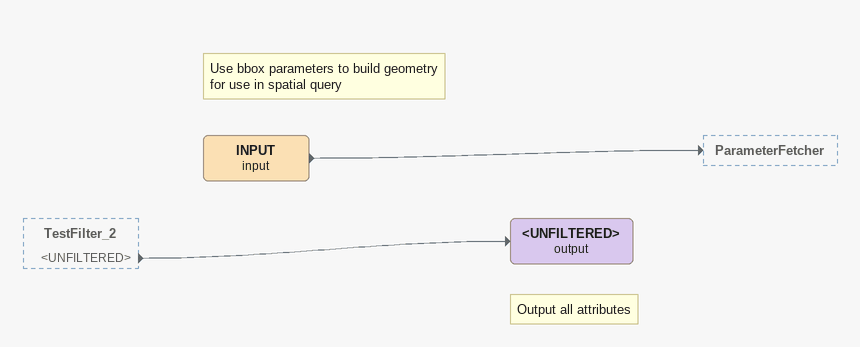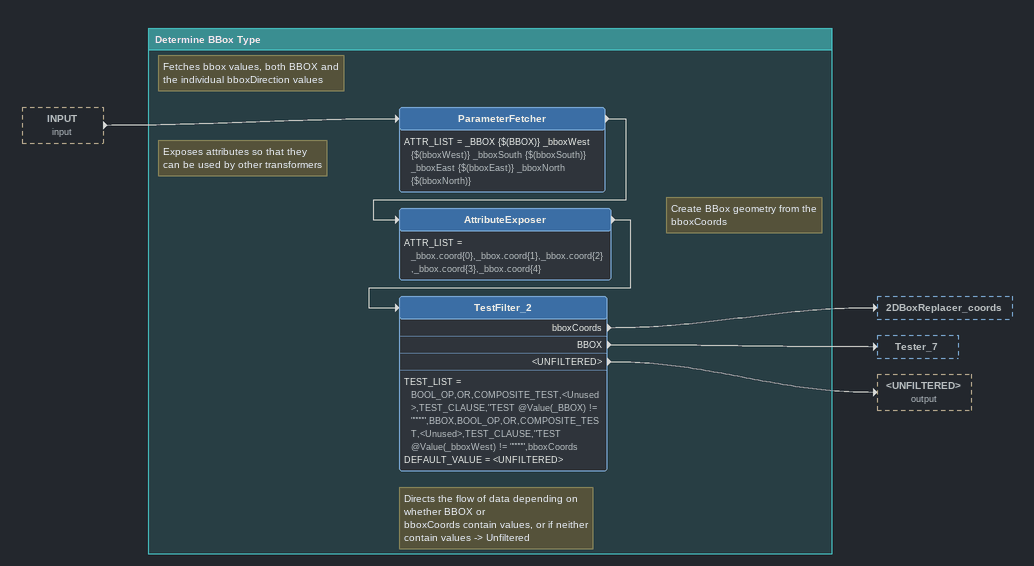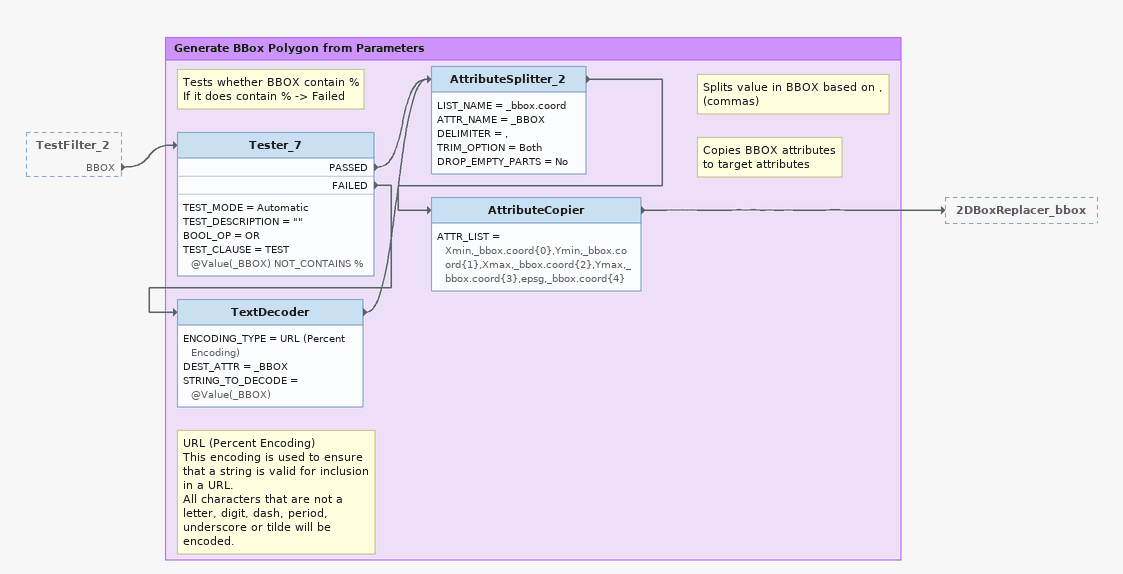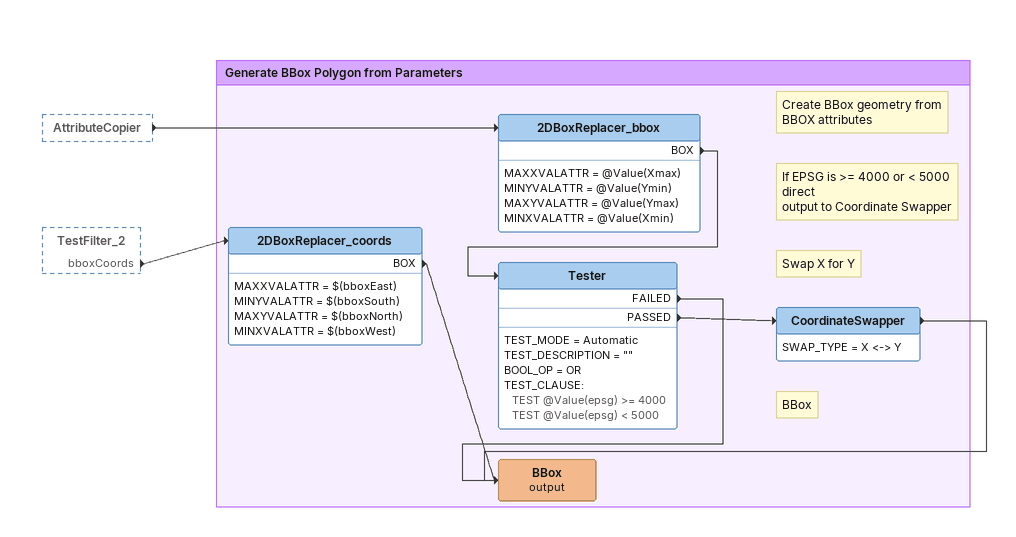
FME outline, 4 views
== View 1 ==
TestFilter_2 [outside]
    <UNFILTERED> -> <UNFILTERED> (output)
Note: Use bbox parameters to build geometry for use in spatial query
INPUT (input)
    -> ParameterFetcher
Note: Output all attributes
<UNFILTERED> (output)

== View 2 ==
INPUT (input) [outside]
    -> ParameterFetcher

Bookmark: Determine BBox Type
Note: Fetches bbox values, both BBOX and / the individual bboxDirection values
ParameterFetcher
    ATTR_LIST = _BBOX {$(BBOX)} _bboxWest {$(bboxWest)} _bboxSouth {$(bboxSouth)} _bboxEast {$(bboxEast)} _bboxNorth {$(bboxNorth)}
    -> AttributeExposer
Note: Exposes attributes so that they / can be used by other transformers
AttributeExposer
    ATTR_LIST = _bbox.coord{0},_bbox.coord{1},_bbox.coord{2},_bbox.coord{3},_bbox.coord{4}
    -> TestFilter_2
Note: Directs the flow of data depending on whether BBOX or / bboxCoords contain values, or if neither contain values -> Unfiltered
Note: Create BBox geometry from the bboxCoords
TestFilter_2
    TEST_LIST = BOOL_OP,OR,COMPOSITE_TEST,<Unused>,TEST_CLAUSE,"TEST @Value(_BBOX) != """"",BBOX,BOOL_OP,OR,COMPOSITE_TEST,<Unused>,TEST_CLAUSE,"TEST @Value(_bboxWest) != """"",bboxCoords
    DEFAULT_VALUE = <UNFILTERED>
    bboxCoords -> 2DBoxReplacer_coords
    BBOX -> Tester_7
    <UNFILTERED> -> <UNFILTERED> (output)

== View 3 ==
TestFilter_2 [outside]
    BBOX -> Tester_7

Bookmark: Generate BBox Polygon from Parameters
Note: Tests whether BBOX contain % / If it does contain % -> Failed
Tester_7
    TEST_MODE = Automatic
    TEST_DESCRIPTION = ""
    BOOL_OP = OR
    TEST_CLAUSE = TEST @Value(_BBOX) NOT_CONTAINS %
    PASSED -> AttributeSplitter_2
    FAILED -> TextDecoder
Note: URL (Percent Encoding) / This encoding is used to ensure that a string is valid for inclusion in a URL. / All characters that are not a letter, digit, dash, period, underscore or tilde will be encoded.
TextDecoder
    ENCODING_TYPE = URL (Percent Encoding)
    DEST_ATTR = _BBOX
    STRING_TO_DECODE = @Value(_BBOX)
    -> AttributeSplitter_2
Note: Splits value in BBOX based on , (commas)
AttributeSplitter_2
    LIST_NAME = _bbox.coord
    ATTR_NAME = _BBOX
    DELIMITER = ,
    TRIM_OPTION = Both
    DROP_EMPTY_PARTS = No
    -> AttributeCopier
Note: Copies BBOX attributes / to target attributes
AttributeCopier
    ATTR_LIST = Xmin,_bbox.coord{0},Ymin,_bbox.coord{1},Xmax,_bbox.coord{2},Ymax,_bbox.coord{3},epsg,_bbox.coord{4}
    -> 2DBoxReplacer_bbox

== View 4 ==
AttributeCopier [outside]
    -> 2DBoxReplacer_bbox
TestFilter_2 [outside]
    bboxCoords -> 2DBoxReplacer_coords

Bookmark: Generate BBox Polygon from Parameters
Note: Create BBox geometry from BBOX attributes
2DBoxReplacer_bbox
    MAXXVALATTR = @Value(Xmax)
    MINYVALATTR = @Value(Ymin)
    MAXYVALATTR = @Value(Ymax)
    MINXVALATTR = @Value(Xmin)
    BOX -> Tester
Note: If EPSG is >= 4000 or < 5000 direct / output to Coordinate Swapper
Tester
    TEST_MODE = Automatic
    TEST_DESCRIPTION = ""
    BOOL_OP = OR
    TEST_CLAUSE:
      TEST @Value(epsg) >= 4000
      TEST @Value(epsg) < 5000
    FAILED -> BBox (output)
    PASSED -> CoordinateSwapper
Note: Swap X for Y
CoordinateSwapper
    SWAP_TYPE = X <-> Y
    -> BBox (output)
2DBoxReplacer_coords
    MAXXVALATTR = $(bboxEast)
    MINYVALATTR = $(bboxSouth)
    MAXYVALATTR = $(bboxNorth)
    MINXVALATTR = $(bboxWest)
    BOX -> BBox (output)
Note: BBox
BBox (output)
